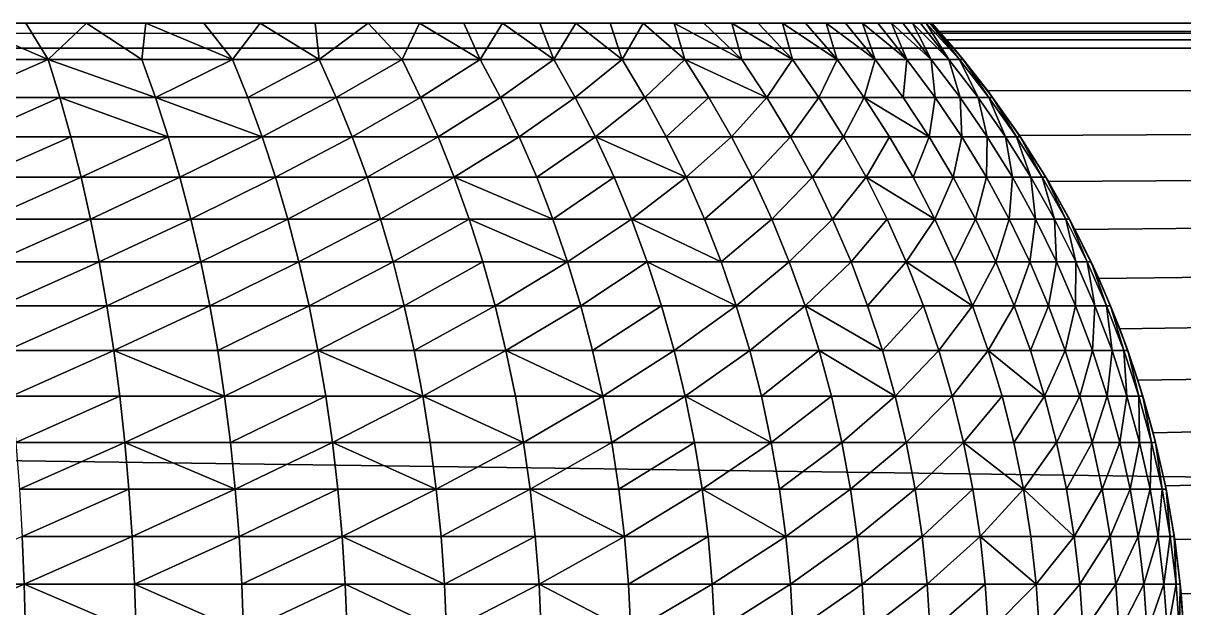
# Model space of a CAD drawing. Header units: metres. Extents: x -40.1 to 40.1, y -46.3 to 46.3.
# Drawn here: x 5.913 to 7.499, y 45.511 to 46.31 of the extents above; entities that cross this region are included whole.
import ezdxf

# ---------------------------------------------------------------- set-up
doc = ezdxf.new("R2010")
doc.units = ezdxf.units.M

msp = doc.modelspace()

# ---------------------------------------------------------------- linework, layer by layer
for points in [[(35.25, 46.31), (-35.25, 46.2757), (-35.25, 46.31), (35.25, 46.31)], [(35.25, 46.31), (35.25, 46.2757), (-35.25, 46.2757), (35.25, 46.31)], [(-35.25, 46.31), (-5.119, 46.31), (35.25, 46.31), (-35.25, 46.31)], [(-5.119, 46.31), (5.119, 46.31), (35.25, 46.31), (-5.119, 46.31)], [(5.119, 46.31), (5.21, 46.31), (35.25, 46.31), (5.119, 46.31)], [(5.21, 46.31), (5.3008, 46.31), (35.25, 46.31), (5.21, 46.31)], [(5.3008, 46.31), (5.3913, 46.31), (35.25, 46.31), (5.3008, 46.31)], [(5.3913, 46.31), (5.4812, 46.31), (35.25, 46.31), (5.3913, 46.31)], [(5.4812, 46.31), (5.5704, 46.31), (35.25, 46.31), (5.4812, 46.31)], [(5.5704, 46.31), (5.6586, 46.31), (35.25, 46.31), (5.5704, 46.31)], [(5.6586, 46.31), (5.7458, 46.31), (35.25, 46.31), (5.6586, 46.31)], [(5.7458, 46.31), (5.8318, 46.31), (35.25, 46.31), (5.7458, 46.31)], [(5.8149, 46.2603), (5.9469, 46.2603), (5.8318, 46.31), (5.8149, 46.2603)], [(5.8318, 46.31), (5.9163, 46.31), (35.25, 46.31), (5.8318, 46.31)], [(5.9469, 46.2603), (5.9163, 46.31), (5.8318, 46.31), (5.9469, 46.2603)], [(5.9163, 46.31), (5.9992, 46.31), (35.25, 46.31), (5.9163, 46.31)], [(5.9469, 46.2603), (5.9992, 46.31), (5.9163, 46.31), (5.9469, 46.2603)], [(5.9469, 46.2603), (6.0751, 46.2603), (5.9992, 46.31), (5.9469, 46.2603)], [(5.9992, 46.31), (6.0803, 46.31), (35.25, 46.31), (5.9992, 46.31)], [(6.0751, 46.2603), (6.0803, 46.31), (5.9992, 46.31), (6.0751, 46.2603)], [(6.0751, 46.2603), (6.1988, 46.2603), (6.0803, 46.31), (6.0751, 46.2603)], [(6.0803, 46.31), (6.1596, 46.31), (35.25, 46.31), (6.0803, 46.31)], [(6.1988, 46.2603), (6.1596, 46.31), (6.0803, 46.31), (6.1988, 46.2603)], [(6.1596, 46.31), (6.2367, 46.31), (35.25, 46.31), (6.1596, 46.31)], [(6.1988, 46.2603), (6.2367, 46.31), (6.1596, 46.31), (6.1988, 46.2603)], [(6.1988, 46.2603), (6.3174, 46.2603), (6.2367, 46.31), (6.1988, 46.2603)], [(6.2367, 46.31), (6.3117, 46.31), (35.25, 46.31), (6.2367, 46.31)], [(6.3174, 46.2603), (6.3117, 46.31), (6.2367, 46.31), (6.3174, 46.2603)], [(6.3117, 46.31), (6.3842, 46.31), (35.25, 46.31), (6.3117, 46.31)], [(6.3174, 46.2603), (6.3842, 46.31), (6.3117, 46.31), (6.3174, 46.2603)], [(6.3174, 46.2603), (6.4305, 46.2603), (6.3842, 46.31), (6.3174, 46.2603)], [(6.3842, 46.31), (6.4542, 46.31), (35.25, 46.31), (6.3842, 46.31)], [(6.4305, 46.2603), (6.4542, 46.31), (6.3842, 46.31), (6.4305, 46.2603)], [(6.4305, 46.2603), (6.5374, 46.2603), (6.4542, 46.31), (6.4305, 46.2603)], [(6.4542, 46.31), (6.515, 46.31), (35.25, 46.31), (6.4542, 46.31)], [(6.5374, 46.2603), (6.515, 46.31), (6.4542, 46.31), (6.5374, 46.2603)], [(6.515, 46.31), (6.5679, 46.31), (35.25, 46.31), (6.515, 46.31)], [(6.5374, 46.2603), (6.5679, 46.31), (6.515, 46.31), (6.5374, 46.2603)], [(6.5374, 46.2603), (6.6377, 46.2603), (6.5679, 46.31), (6.5374, 46.2603)], [(6.5679, 46.31), (6.6189, 46.31), (35.25, 46.31), (6.5679, 46.31)], [(6.6377, 46.2603), (6.6189, 46.31), (6.5679, 46.31), (6.6377, 46.2603)], [(6.6189, 46.31), (6.6679, 46.31), (35.25, 46.31), (6.6189, 46.31)], [(6.6377, 46.2603), (6.6679, 46.31), (6.6189, 46.31), (6.6377, 46.2603)], [(6.6377, 46.2603), (6.731, 46.2603), (6.6679, 46.31), (6.6377, 46.2603)], [(6.6679, 46.31), (6.7149, 46.31), (35.25, 46.31), (6.6679, 46.31)], [(6.731, 46.2603), (6.7149, 46.31), (6.6679, 46.31), (6.731, 46.2603)], [(6.7149, 46.31), (6.7597, 46.31), (35.25, 46.31), (6.7149, 46.31)], [(6.731, 46.2603), (6.7597, 46.31), (6.7149, 46.31), (6.731, 46.2603)], [(6.731, 46.2603), (6.8167, 46.2603), (6.7597, 46.31), (6.731, 46.2603)], [(6.7597, 46.31), (6.8024, 46.31), (35.25, 46.31), (6.7597, 46.31)], [(6.8167, 46.2603), (6.8024, 46.31), (6.7597, 46.31), (6.8167, 46.2603)], [(6.8024, 46.31), (6.8429, 46.31), (35.25, 46.31), (6.8024, 46.31)], [(6.8946, 46.2603), (6.8429, 46.31), (6.8024, 46.31), (6.8946, 46.2603)], [(6.8167, 46.2603), (6.8946, 46.2603), (6.8024, 46.31), (6.8167, 46.2603)], [(6.8429, 46.31), (6.8811, 46.31), (35.25, 46.31), (6.8429, 46.31)], [(6.8946, 46.2603), (6.8811, 46.31), (6.8429, 46.31), (6.8946, 46.2603)], [(6.8811, 46.31), (6.9169, 46.31), (35.25, 46.31), (6.8811, 46.31)], [(6.9641, 46.2603), (6.9169, 46.31), (6.8811, 46.31), (6.9641, 46.2603)], [(6.8946, 46.2603), (6.9641, 46.2603), (6.8811, 46.31), (6.8946, 46.2603)], [(6.9169, 46.31), (6.9504, 46.31), (35.25, 46.31), (6.9169, 46.31)], [(6.9641, 46.2603), (6.9504, 46.31), (6.9169, 46.31), (6.9641, 46.2603)], [(6.9504, 46.31), (6.9815, 46.31), (35.25, 46.31), (6.9504, 46.31)], [(7.025, 46.2603), (6.9815, 46.31), (6.9504, 46.31), (7.025, 46.2603)], [(6.9641, 46.2603), (7.025, 46.2603), (6.9504, 46.31), (6.9641, 46.2603)], [(6.9815, 46.31), (7.0101, 46.31), (35.25, 46.31), (6.9815, 46.31)], [(7.025, 46.2603), (7.0101, 46.31), (6.9815, 46.31), (7.025, 46.2603)], [(7.0101, 46.31), (7.0362, 46.31), (35.25, 46.31), (7.0101, 46.31)], [(7.0771, 46.2603), (7.0362, 46.31), (7.0101, 46.31), (7.0771, 46.2603)], [(7.025, 46.2603), (7.0771, 46.2603), (7.0101, 46.31), (7.025, 46.2603)], [(7.0362, 46.31), (7.0597, 46.31), (35.25, 46.31), (7.0362, 46.31)], [(7.0771, 46.2603), (7.0597, 46.31), (7.0362, 46.31), (7.0771, 46.2603)], [(7.0597, 46.31), (7.0807, 46.31), (35.25, 46.31), (7.0597, 46.31)], [(7.12, 46.2603), (7.0807, 46.31), (7.0597, 46.31), (7.12, 46.2603)], [(7.0771, 46.2603), (7.12, 46.2603), (7.0597, 46.31), (7.0771, 46.2603)], [(7.0807, 46.31), (7.0991, 46.31), (35.25, 46.31), (7.0807, 46.31)], [(7.12, 46.2603), (7.0991, 46.31), (7.0807, 46.31), (7.12, 46.2603)], [(7.0991, 46.31), (7.1149, 46.31), (35.25, 46.31), (7.0991, 46.31)], [(7.1536, 46.2603), (7.1149, 46.31), (7.0991, 46.31), (7.1536, 46.2603)], [(7.12, 46.2603), (7.1536, 46.2603), (7.0991, 46.31), (7.12, 46.2603)], [(7.1149, 46.31), (7.1281, 46.31), (35.25, 46.31), (7.1149, 46.31)], [(7.1536, 46.2603), (7.1281, 46.31), (7.1149, 46.31), (7.1536, 46.2603)], [(7.1281, 46.31), (7.1386, 46.31), (35.25, 46.31), (7.1281, 46.31)], [(7.1777, 46.2603), (7.1386, 46.31), (7.1281, 46.31), (7.1777, 46.2603)], [(7.1536, 46.2603), (7.1777, 46.2603), (7.1281, 46.31), (7.1536, 46.2603)], [(7.1386, 46.31), (7.1464, 46.31), (35.25, 46.31), (7.1386, 46.31)], [(7.1777, 46.2603), (7.1464, 46.31), (7.1386, 46.31), (7.1777, 46.2603)], [(7.1464, 46.31), (7.1516, 46.31), (35.25, 46.31), (7.1464, 46.31)], [(7.1922, 46.2603), (7.1516, 46.31), (7.1464, 46.31), (7.1922, 46.2603)], [(7.1777, 46.2603), (7.1922, 46.2603), (7.1464, 46.31), (7.1777, 46.2603)], [(7.1516, 46.31), (35.25, 46.31), (35.25, 46.31), (7.1516, 46.31)], [(7.1516, 46.31), (7.1536, 46.31), (35.25, 46.31), (7.1516, 46.31)], [(7.1922, 46.2603), (7.1536, 46.31), (7.1516, 46.31), (7.1922, 46.2603)], [(7.1536, 46.31), (7.1543, 46.31), (35.25, 46.31), (7.1536, 46.31)], [(7.1971, 46.2603), (7.1543, 46.31), (7.1536, 46.31), (7.1971, 46.2603)], [(7.1922, 46.2603), (7.1971, 46.2603), (7.1536, 46.31), (7.1922, 46.2603)], [(35.25, 46.31), (7.1543, 46.31), (7.1644, 46.2987), (35.25, 46.31)], [(7.1543, 46.31), (7.1543, 46.31), (35.25, 46.31), (7.1543, 46.31)], [(7.1543, 46.31), (7.1644, 46.2987), (7.1543, 46.31), (7.1543, 46.31)], [(7.1543, 46.31), (7.1744, 46.2872), (7.1644, 46.2987), (7.1543, 46.31)], [(7.1971, 46.2603), (7.1744, 46.2872), (7.1543, 46.31), (7.1971, 46.2603)], [(35.25, 46.31), (7.1644, 46.2987), (7.1744, 46.2872), (35.25, 46.31)], [(35.25, 46.31), (7.1744, 46.2872), (7.1843, 46.2757), (35.25, 46.31)], [(35.25, 46.31), (7.1843, 46.2757), (35.25, 46.2757), (35.25, 46.31)], [(7.1971, 46.2603), (7.1843, 46.2757), (7.1744, 46.2872), (7.1971, 46.2603)], [(-35.25, 46.2757), (35.25, 45.31), (-35.25, 45.31), (-35.25, 46.2757)], [(-35.25, 46.2757), (35.25, 46.2757), (35.25, 45.31), (-35.25, 46.2757)], [(7.1843, 46.2757), (7.2308, 46.2174), (35.25, 46.2757), (7.1843, 46.2757)], [(7.1971, 46.2603), (7.2308, 46.2174), (7.1843, 46.2757), (7.1971, 46.2603)], [(7.2308, 46.2174), (7.274, 46.1566), (35.25, 46.2757), (7.2308, 46.2174)], [(7.274, 46.1566), (7.3137, 46.0935), (35.25, 46.2757), (7.274, 46.1566)], [(7.3137, 46.0935), (7.3498, 46.0283), (35.25, 46.2757), (7.3137, 46.0935)], [(7.3498, 46.0283), (7.3823, 45.9612), (35.25, 46.2757), (7.3498, 46.0283)], [(7.3823, 45.9612), (7.411, 45.8923), (35.25, 46.2757), (7.3823, 45.9612)], [(7.411, 45.8923), (7.4358, 45.822), (35.25, 46.2757), (7.411, 45.8923)], [(7.4358, 45.822), (7.4566, 45.7504), (35.25, 46.2757), (7.4358, 45.822)], [(7.4566, 45.7504), (7.4734, 45.6778), (35.25, 46.2757), (7.4566, 45.7504)], [(7.4734, 45.6778), (7.4862, 45.6043), (35.25, 46.2757), (7.4734, 45.6778)], [(7.4862, 45.6043), (7.4948, 45.5302), (35.25, 46.2757), (7.4862, 45.6043)], [(7.4948, 45.5302), (7.4987, 45.4714), (35.25, 46.2757), (7.4948, 45.5302)], [(5.8284, 46.2086), (5.9469, 46.2603), (5.8149, 46.2603), (5.8284, 46.2086)], [(5.8284, 46.2086), (5.963, 46.2086), (5.9469, 46.2603), (5.8284, 46.2086)], [(5.9469, 46.2603), (6.0936, 46.2086), (6.0751, 46.2603), (5.9469, 46.2603)], [(5.963, 46.2086), (6.0936, 46.2086), (5.9469, 46.2603), (5.963, 46.2086)], [(6.0936, 46.2086), (6.1988, 46.2603), (6.0751, 46.2603), (6.0936, 46.2086)], [(6.0936, 46.2086), (6.2197, 46.2086), (6.1988, 46.2603), (6.0936, 46.2086)], [(6.2197, 46.2086), (6.3174, 46.2603), (6.1988, 46.2603), (6.2197, 46.2086)], [(6.2197, 46.2086), (6.3406, 46.2086), (6.3174, 46.2603), (6.2197, 46.2086)], [(6.3406, 46.2086), (6.4305, 46.2603), (6.3174, 46.2603), (6.3406, 46.2086)], [(6.3406, 46.2086), (6.4559, 46.2086), (6.4305, 46.2603), (6.3406, 46.2086)], [(6.4559, 46.2086), (6.5374, 46.2603), (6.4305, 46.2603), (6.4559, 46.2086)], [(6.4559, 46.2086), (6.5649, 46.2086), (6.5374, 46.2603), (6.4559, 46.2086)], [(6.5649, 46.2086), (6.6377, 46.2603), (6.5374, 46.2603), (6.5649, 46.2086)], [(6.5649, 46.2086), (6.6672, 46.2086), (6.6377, 46.2603), (6.5649, 46.2086)], [(6.6672, 46.2086), (6.731, 46.2603), (6.6377, 46.2603), (6.6672, 46.2086)], [(6.6672, 46.2086), (6.7623, 46.2086), (6.731, 46.2603), (6.6672, 46.2086)], [(6.7623, 46.2086), (6.8167, 46.2603), (6.731, 46.2603), (6.7623, 46.2086)], [(6.7623, 46.2086), (6.8497, 46.2086), (6.8167, 46.2603), (6.7623, 46.2086)], [(6.8167, 46.2603), (6.929, 46.2086), (6.8946, 46.2603), (6.8167, 46.2603)], [(6.8497, 46.2086), (6.929, 46.2086), (6.8167, 46.2603), (6.8497, 46.2086)], [(6.929, 46.2086), (6.9641, 46.2603), (6.8946, 46.2603), (6.929, 46.2086)], [(6.929, 46.2086), (6.9999, 46.2086), (6.9641, 46.2603), (6.929, 46.2086)], [(6.9999, 46.2086), (7.025, 46.2603), (6.9641, 46.2603), (6.9999, 46.2086)], [(6.9999, 46.2086), (7.062, 46.2086), (7.025, 46.2603), (6.9999, 46.2086)], [(7.062, 46.2086), (7.0771, 46.2603), (7.025, 46.2603), (7.062, 46.2086)], [(7.062, 46.2086), (7.1151, 46.2086), (7.0771, 46.2603), (7.062, 46.2086)], [(7.1151, 46.2086), (7.12, 46.2603), (7.0771, 46.2603), (7.1151, 46.2086)], [(7.1151, 46.2086), (7.1588, 46.2086), (7.12, 46.2603), (7.1151, 46.2086)], [(7.1588, 46.2086), (7.1536, 46.2603), (7.12, 46.2603), (7.1588, 46.2086)], [(7.1931, 46.2086), (7.1777, 46.2603), (7.1536, 46.2603), (7.1931, 46.2086)], [(7.1588, 46.2086), (7.1931, 46.2086), (7.1536, 46.2603), (7.1588, 46.2086)], [(7.2176, 46.2086), (7.1922, 46.2603), (7.1777, 46.2603), (7.2176, 46.2086)], [(7.1931, 46.2086), (7.2176, 46.2086), (7.1777, 46.2603), (7.1931, 46.2086)], [(7.2324, 46.2086), (7.1971, 46.2603), (7.1922, 46.2603), (7.2324, 46.2086)], [(7.2176, 46.2086), (7.2324, 46.2086), (7.1922, 46.2603), (7.2176, 46.2086)], [(7.2374, 46.2086), (7.2308, 46.2174), (7.1971, 46.2603), (7.2374, 46.2086)], [(7.2324, 46.2086), (7.2374, 46.2086), (7.1971, 46.2603), (7.2324, 46.2086)], [(5.8411, 46.1549), (5.963, 46.2086), (5.8284, 46.2086), (5.8411, 46.1549)], [(5.8411, 46.1549), (5.978, 46.1549), (5.963, 46.2086), (5.8411, 46.1549)], [(5.963, 46.2086), (6.111, 46.1549), (6.0936, 46.2086), (5.963, 46.2086)], [(5.978, 46.1549), (6.111, 46.1549), (5.963, 46.2086), (5.978, 46.1549)], [(6.0936, 46.2086), (6.2393, 46.1549), (6.2197, 46.2086), (6.0936, 46.2086)], [(6.111, 46.1549), (6.2393, 46.1549), (6.0936, 46.2086), (6.111, 46.1549)], [(6.2393, 46.1549), (6.3406, 46.2086), (6.2197, 46.2086), (6.2393, 46.1549)], [(6.2393, 46.1549), (6.3624, 46.1549), (6.3406, 46.2086), (6.2393, 46.1549)], [(6.3624, 46.1549), (6.4559, 46.2086), (6.3406, 46.2086), (6.3624, 46.1549)], [(6.3624, 46.1549), (6.4797, 46.1549), (6.4559, 46.2086), (6.3624, 46.1549)], [(6.4797, 46.1549), (6.5649, 46.2086), (6.4559, 46.2086), (6.4797, 46.1549)], [(6.4797, 46.1549), (6.5907, 46.1549), (6.5649, 46.2086), (6.4797, 46.1549)], [(6.5907, 46.1549), (6.6672, 46.2086), (6.5649, 46.2086), (6.5907, 46.1549)], [(6.5907, 46.1549), (6.6948, 46.1549), (6.6672, 46.2086), (6.5907, 46.1549)], [(6.6948, 46.1549), (6.7623, 46.2086), (6.6672, 46.2086), (6.6948, 46.1549)], [(6.6948, 46.1549), (6.7915, 46.1549), (6.7623, 46.2086), (6.6948, 46.1549)], [(6.7915, 46.1549), (6.8497, 46.2086), (6.7623, 46.2086), (6.7915, 46.1549)], [(6.7915, 46.1549), (6.8805, 46.1549), (6.8497, 46.2086), (6.7915, 46.1549)], [(6.8805, 46.1549), (6.929, 46.2086), (6.8497, 46.2086), (6.8805, 46.1549)], [(6.8805, 46.1549), (6.9612, 46.1549), (6.929, 46.2086), (6.8805, 46.1549)], [(6.9612, 46.1549), (6.9999, 46.2086), (6.929, 46.2086), (6.9612, 46.1549)], [(6.9612, 46.1549), (7.0334, 46.1549), (6.9999, 46.2086), (6.9612, 46.1549)], [(7.0334, 46.1549), (7.062, 46.2086), (6.9999, 46.2086), (7.0334, 46.1549)], [(7.0334, 46.1549), (7.0966, 46.1549), (7.062, 46.2086), (7.0334, 46.1549)], [(7.062, 46.2086), (7.1506, 46.1549), (7.1151, 46.2086), (7.062, 46.2086)], [(7.0966, 46.1549), (7.1506, 46.1549), (7.062, 46.2086), (7.0966, 46.1549)], [(7.1506, 46.1549), (7.1588, 46.2086), (7.1151, 46.2086), (7.1506, 46.1549)], [(7.1506, 46.1549), (7.1951, 46.1549), (7.1588, 46.2086), (7.1506, 46.1549)], [(7.1951, 46.1549), (7.1931, 46.2086), (7.1588, 46.2086), (7.1951, 46.1549)], [(7.23, 46.1549), (7.2176, 46.2086), (7.1931, 46.2086), (7.23, 46.1549)], [(7.1951, 46.1549), (7.23, 46.1549), (7.1931, 46.2086), (7.1951, 46.1549)], [(7.255, 46.1549), (7.2324, 46.2086), (7.2176, 46.2086), (7.255, 46.1549)], [(7.23, 46.1549), (7.255, 46.1549), (7.2176, 46.2086), (7.23, 46.1549)], [(7.2374, 46.2086), (7.274, 46.1566), (7.2308, 46.2174), (7.2374, 46.2086)], [(7.2701, 46.1549), (7.2374, 46.2086), (7.2324, 46.2086), (7.2701, 46.1549)], [(7.255, 46.1549), (7.2701, 46.1549), (7.2324, 46.2086), (7.255, 46.1549)], [(7.2751, 46.1549), (7.274, 46.1566), (7.2374, 46.2086), (7.2751, 46.1549)], [(7.2701, 46.1549), (7.2751, 46.1549), (7.2374, 46.2086), (7.2701, 46.1549)], [(5.8528, 46.0995), (5.978, 46.1549), (5.8411, 46.1549), (5.8528, 46.0995)], [(5.8528, 46.0995), (5.992, 46.0995), (5.978, 46.1549), (5.8528, 46.0995)], [(5.992, 46.0995), (6.111, 46.1549), (5.978, 46.1549), (5.992, 46.0995)], [(5.992, 46.0995), (6.1271, 46.0995), (6.111, 46.1549), (5.992, 46.0995)], [(6.1271, 46.0995), (6.2393, 46.1549), (6.111, 46.1549), (6.1271, 46.0995)], [(6.1271, 46.0995), (6.2575, 46.0995), (6.2393, 46.1549), (6.1271, 46.0995)], [(6.2575, 46.0995), (6.3624, 46.1549), (6.2393, 46.1549), (6.2575, 46.0995)], [(6.2575, 46.0995), (6.3826, 46.0995), (6.3624, 46.1549), (6.2575, 46.0995)], [(6.3826, 46.0995), (6.4797, 46.1549), (6.3624, 46.1549), (6.3826, 46.0995)], [(6.3826, 46.0995), (6.5018, 46.0995), (6.4797, 46.1549), (6.3826, 46.0995)], [(6.5018, 46.0995), (6.5907, 46.1549), (6.4797, 46.1549), (6.5018, 46.0995)], [(6.5018, 46.0995), (6.6146, 46.0995), (6.5907, 46.1549), (6.5018, 46.0995)], [(6.6146, 46.0995), (6.6948, 46.1549), (6.5907, 46.1549), (6.6146, 46.0995)], [(6.6146, 46.0995), (6.7204, 46.0995), (6.6948, 46.1549), (6.6146, 46.0995)], [(6.6948, 46.1549), (6.8187, 46.0995), (6.7915, 46.1549), (6.6948, 46.1549)], [(6.7204, 46.0995), (6.8187, 46.0995), (6.6948, 46.1549), (6.7204, 46.0995)], [(6.8187, 46.0995), (6.8805, 46.1549), (6.7915, 46.1549), (6.8187, 46.0995)], [(6.8187, 46.0995), (6.9091, 46.0995), (6.8805, 46.1549), (6.8187, 46.0995)], [(6.9091, 46.0995), (6.9612, 46.1549), (6.8805, 46.1549), (6.9091, 46.0995)], [(6.9091, 46.0995), (6.9912, 46.0995), (6.9612, 46.1549), (6.9091, 46.0995)], [(6.9912, 46.0995), (7.0334, 46.1549), (6.9612, 46.1549), (6.9912, 46.0995)], [(6.9912, 46.0995), (7.0645, 46.0995), (7.0334, 46.1549), (6.9912, 46.0995)], [(7.0645, 46.0995), (7.0966, 46.1549), (7.0334, 46.1549), (7.0645, 46.0995)], [(7.0645, 46.0995), (7.1287, 46.0995), (7.0966, 46.1549), (7.0645, 46.0995)], [(7.1287, 46.0995), (7.1506, 46.1549), (7.0966, 46.1549), (7.1287, 46.0995)], [(7.1287, 46.0995), (7.1836, 46.0995), (7.1506, 46.1549), (7.1287, 46.0995)], [(7.1836, 46.0995), (7.1951, 46.1549), (7.1506, 46.1549), (7.1836, 46.0995)], [(7.1836, 46.0995), (7.2289, 46.0995), (7.1951, 46.1549), (7.1836, 46.0995)], [(7.2289, 46.0995), (7.23, 46.1549), (7.1951, 46.1549), (7.2289, 46.0995)], [(7.2289, 46.0995), (7.2643, 46.0995), (7.23, 46.1549), (7.2289, 46.0995)], [(7.2643, 46.0995), (7.255, 46.1549), (7.23, 46.1549), (7.2643, 46.0995)], [(7.2897, 46.0995), (7.2701, 46.1549), (7.255, 46.1549), (7.2897, 46.0995)], [(7.2643, 46.0995), (7.2897, 46.0995), (7.255, 46.1549), (7.2643, 46.0995)], [(7.305, 46.0995), (7.2751, 46.1549), (7.2701, 46.1549), (7.305, 46.0995)], [(7.2897, 46.0995), (7.305, 46.0995), (7.2701, 46.1549), (7.2897, 46.0995)], [(7.3101, 46.0995), (7.3137, 46.0935), (7.274, 46.1566), (7.3101, 46.0995)], [(7.3101, 46.0995), (7.274, 46.1566), (7.2751, 46.1549), (7.3101, 46.0995)], [(7.305, 46.0995), (7.3101, 46.0995), (7.2751, 46.1549), (7.305, 46.0995)], [(5.8636, 46.0424), (5.992, 46.0995), (5.8528, 46.0995), (5.8636, 46.0424)], [(5.8636, 46.0424), (6.0048, 46.0424), (5.992, 46.0995), (5.8636, 46.0424)], [(6.0048, 46.0424), (6.1271, 46.0995), (5.992, 46.0995), (6.0048, 46.0424)], [(6.0048, 46.0424), (6.1419, 46.0424), (6.1271, 46.0995), (6.0048, 46.0424)], [(6.1419, 46.0424), (6.2575, 46.0995), (6.1271, 46.0995), (6.1419, 46.0424)], [(6.1419, 46.0424), (6.2743, 46.0424), (6.2575, 46.0995), (6.1419, 46.0424)], [(6.2743, 46.0424), (6.3826, 46.0995), (6.2575, 46.0995), (6.2743, 46.0424)], [(6.2743, 46.0424), (6.4012, 46.0424), (6.3826, 46.0995), (6.2743, 46.0424)], [(6.4012, 46.0424), (6.5018, 46.0995), (6.3826, 46.0995), (6.4012, 46.0424)], [(6.4012, 46.0424), (6.5222, 46.0424), (6.5018, 46.0995), (6.4012, 46.0424)], [(6.5018, 46.0995), (6.6366, 46.0424), (6.6146, 46.0995), (6.5018, 46.0995)], [(6.5222, 46.0424), (6.6366, 46.0424), (6.5018, 46.0995), (6.5222, 46.0424)], [(6.6366, 46.0424), (6.7204, 46.0995), (6.6146, 46.0995), (6.6366, 46.0424)], [(6.6366, 46.0424), (6.744, 46.0424), (6.7204, 46.0995), (6.6366, 46.0424)], [(6.744, 46.0424), (6.8187, 46.0995), (6.7204, 46.0995), (6.744, 46.0424)], [(6.744, 46.0424), (6.8438, 46.0424), (6.8187, 46.0995), (6.744, 46.0424)], [(6.8438, 46.0424), (6.9091, 46.0995), (6.8187, 46.0995), (6.8438, 46.0424)], [(6.8438, 46.0424), (6.9355, 46.0424), (6.9091, 46.0995), (6.8438, 46.0424)], [(6.9355, 46.0424), (6.9912, 46.0995), (6.9091, 46.0995), (6.9355, 46.0424)], [(6.9355, 46.0424), (7.0187, 46.0424), (6.9912, 46.0995), (6.9355, 46.0424)], [(7.0187, 46.0424), (7.0645, 46.0995), (6.9912, 46.0995), (7.0187, 46.0424)], [(7.0187, 46.0424), (7.0932, 46.0424), (7.0645, 46.0995), (7.0187, 46.0424)], [(7.0645, 46.0995), (7.1584, 46.0424), (7.1287, 46.0995), (7.0645, 46.0995)], [(7.0932, 46.0424), (7.1584, 46.0424), (7.0645, 46.0995), (7.0932, 46.0424)], [(7.1584, 46.0424), (7.1836, 46.0995), (7.1287, 46.0995), (7.1584, 46.0424)], [(7.1584, 46.0424), (7.2141, 46.0424), (7.1836, 46.0995), (7.1584, 46.0424)], [(7.2141, 46.0424), (7.2289, 46.0995), (7.1836, 46.0995), (7.2141, 46.0424)], [(7.2141, 46.0424), (7.26, 46.0424), (7.2289, 46.0995), (7.2141, 46.0424)], [(7.26, 46.0424), (7.2643, 46.0995), (7.2289, 46.0995), (7.26, 46.0424)], [(7.26, 46.0424), (7.2959, 46.0424), (7.2643, 46.0995), (7.26, 46.0424)], [(7.2959, 46.0424), (7.2897, 46.0995), (7.2643, 46.0995), (7.2959, 46.0424)], [(7.3217, 46.0424), (7.305, 46.0995), (7.2897, 46.0995), (7.3217, 46.0424)], [(7.2959, 46.0424), (7.3217, 46.0424), (7.2897, 46.0995), (7.2959, 46.0424)], [(7.3372, 46.0424), (7.3101, 46.0995), (7.305, 46.0995), (7.3372, 46.0424)], [(7.3217, 46.0424), (7.3372, 46.0424), (7.305, 46.0995), (7.3217, 46.0424)], [(7.3424, 46.0424), (7.3137, 46.0935), (7.3101, 46.0995), (7.3424, 46.0424)], [(7.3372, 46.0424), (7.3424, 46.0424), (7.3101, 46.0995), (7.3372, 46.0424)], [(7.3424, 46.0424), (7.3498, 46.0283), (7.3137, 46.0935), (7.3424, 46.0424)], [(5.8735, 45.9838), (6.0048, 46.0424), (5.8636, 46.0424), (5.8735, 45.9838)], [(5.8735, 45.9838), (6.0166, 45.9838), (6.0048, 46.0424), (5.8735, 45.9838)], [(6.0166, 45.9838), (6.1419, 46.0424), (6.0048, 46.0424), (6.0166, 45.9838)], [(6.0166, 45.9838), (6.1555, 45.9838), (6.1419, 46.0424), (6.0166, 45.9838)], [(6.1555, 45.9838), (6.2743, 46.0424), (6.1419, 46.0424), (6.1555, 45.9838)], [(6.1555, 45.9838), (6.2896, 45.9838), (6.2743, 46.0424), (6.1555, 45.9838)], [(6.2896, 45.9838), (6.4012, 46.0424), (6.2743, 46.0424), (6.2896, 45.9838)], [(6.2896, 45.9838), (6.4182, 45.9838), (6.4012, 46.0424), (6.2896, 45.9838)], [(6.4182, 45.9838), (6.5222, 46.0424), (6.4012, 46.0424), (6.4182, 45.9838)], [(6.4182, 45.9838), (6.5408, 45.9838), (6.5222, 46.0424), (6.4182, 45.9838)], [(6.5222, 46.0424), (6.6567, 45.9838), (6.6366, 46.0424), (6.5222, 46.0424)], [(6.5408, 45.9838), (6.6567, 45.9838), (6.5222, 46.0424), (6.5408, 45.9838)], [(6.6567, 45.9838), (6.744, 46.0424), (6.6366, 46.0424), (6.6567, 45.9838)], [(6.6567, 45.9838), (6.7655, 45.9838), (6.744, 46.0424), (6.6567, 45.9838)], [(6.744, 46.0424), (6.8666, 45.9838), (6.8438, 46.0424), (6.744, 46.0424)], [(6.7655, 45.9838), (6.8666, 45.9838), (6.744, 46.0424), (6.7655, 45.9838)], [(6.8666, 45.9838), (6.9355, 46.0424), (6.8438, 46.0424), (6.8666, 45.9838)], [(6.8666, 45.9838), (6.9595, 45.9838), (6.9355, 46.0424), (6.8666, 45.9838)], [(6.9595, 45.9838), (7.0187, 46.0424), (6.9355, 46.0424), (6.9595, 45.9838)], [(6.9595, 45.9838), (7.0439, 45.9838), (7.0187, 46.0424), (6.9595, 45.9838)], [(7.0439, 45.9838), (7.0932, 46.0424), (7.0187, 46.0424), (7.0439, 45.9838)], [(7.0439, 45.9838), (7.1193, 45.9838), (7.0932, 46.0424), (7.0439, 45.9838)], [(7.1193, 45.9838), (7.1584, 46.0424), (7.0932, 46.0424), (7.1193, 45.9838)], [(7.1193, 45.9838), (7.1854, 45.9838), (7.1584, 46.0424), (7.1193, 45.9838)], [(7.1854, 45.9838), (7.2141, 46.0424), (7.1584, 46.0424), (7.1854, 45.9838)], [(7.1854, 45.9838), (7.2418, 45.9838), (7.2141, 46.0424), (7.1854, 45.9838)], [(7.2418, 45.9838), (7.26, 46.0424), (7.2141, 46.0424), (7.2418, 45.9838)], [(7.2418, 45.9838), (7.2883, 45.9838), (7.26, 46.0424), (7.2418, 45.9838)], [(7.2883, 45.9838), (7.2959, 46.0424), (7.26, 46.0424), (7.2883, 45.9838)], [(7.2883, 45.9838), (7.3248, 45.9838), (7.2959, 46.0424), (7.2883, 45.9838)], [(7.3248, 45.9838), (7.3217, 46.0424), (7.2959, 46.0424), (7.3248, 45.9838)], [(7.3509, 45.9838), (7.3372, 46.0424), (7.3217, 46.0424), (7.3509, 45.9838)], [(7.3248, 45.9838), (7.3509, 45.9838), (7.3217, 46.0424), (7.3248, 45.9838)], [(7.3666, 45.9838), (7.3424, 46.0424), (7.3372, 46.0424), (7.3666, 45.9838)], [(7.3509, 45.9838), (7.3666, 45.9838), (7.3372, 46.0424), (7.3509, 45.9838)], [(7.3719, 45.9838), (7.3498, 46.0283), (7.3424, 46.0424), (7.3719, 45.9838)], [(7.3666, 45.9838), (7.3719, 45.9838), (7.3424, 46.0424), (7.3666, 45.9838)], [(7.3719, 45.9838), (7.3823, 45.9612), (7.3498, 46.0283), (7.3719, 45.9838)], [(5.8824, 45.9238), (6.0166, 45.9838), (5.8735, 45.9838), (5.8824, 45.9238)], [(5.8824, 45.9238), (6.0272, 45.9238), (6.0166, 45.9838), (5.8824, 45.9238)], [(6.0272, 45.9238), (6.1555, 45.9838), (6.0166, 45.9838), (6.0272, 45.9238)], [(6.0272, 45.9238), (6.1677, 45.9238), (6.1555, 45.9838), (6.0272, 45.9238)], [(6.1677, 45.9238), (6.2896, 45.9838), (6.1555, 45.9838), (6.1677, 45.9238)], [(6.1677, 45.9238), (6.3034, 45.9238), (6.2896, 45.9838), (6.1677, 45.9238)], [(6.3034, 45.9238), (6.4182, 45.9838), (6.2896, 45.9838), (6.3034, 45.9238)], [(6.3034, 45.9238), (6.4335, 45.9238), (6.4182, 45.9838), (6.3034, 45.9238)], [(6.4335, 45.9238), (6.5408, 45.9838), (6.4182, 45.9838), (6.4335, 45.9238)], [(6.4335, 45.9238), (6.5575, 45.9238), (6.5408, 45.9838), (6.4335, 45.9238)], [(6.5575, 45.9238), (6.6567, 45.9838), (6.5408, 45.9838), (6.5575, 45.9238)], [(6.5575, 45.9238), (6.6748, 45.9238), (6.6567, 45.9838), (6.5575, 45.9238)], [(6.6748, 45.9238), (6.7655, 45.9838), (6.6567, 45.9838), (6.6748, 45.9238)], [(6.6748, 45.9238), (6.7849, 45.9238), (6.7655, 45.9838), (6.6748, 45.9238)], [(6.7655, 45.9838), (6.8872, 45.9238), (6.8666, 45.9838), (6.7655, 45.9838)], [(6.7849, 45.9238), (6.8872, 45.9238), (6.7655, 45.9838), (6.7849, 45.9238)], [(6.8872, 45.9238), (6.9595, 45.9838), (6.8666, 45.9838), (6.8872, 45.9238)], [(6.8872, 45.9238), (6.9812, 45.9238), (6.9595, 45.9838), (6.8872, 45.9238)], [(6.9812, 45.9238), (7.0439, 45.9838), (6.9595, 45.9838), (6.9812, 45.9238)], [(6.9812, 45.9238), (7.0666, 45.9238), (7.0439, 45.9838), (6.9812, 45.9238)], [(7.0666, 45.9238), (7.1193, 45.9838), (7.0439, 45.9838), (7.0666, 45.9238)], [(7.0666, 45.9238), (7.1429, 45.9238), (7.1193, 45.9838), (7.0666, 45.9238)], [(7.1193, 45.9838), (7.2097, 45.9238), (7.1854, 45.9838), (7.1193, 45.9838)], [(7.1429, 45.9238), (7.2097, 45.9238), (7.1193, 45.9838), (7.1429, 45.9238)], [(7.2097, 45.9238), (7.2418, 45.9838), (7.1854, 45.9838), (7.2097, 45.9238)], [(7.2097, 45.9238), (7.2668, 45.9238), (7.2418, 45.9838), (7.2097, 45.9238)], [(7.2668, 45.9238), (7.2883, 45.9838), (7.2418, 45.9838), (7.2668, 45.9238)], [(7.2668, 45.9238), (7.3139, 45.9238), (7.2883, 45.9838), (7.2668, 45.9238)], [(7.3139, 45.9238), (7.3248, 45.9838), (7.2883, 45.9838), (7.3139, 45.9238)], [(7.3139, 45.9238), (7.3507, 45.9238), (7.3248, 45.9838), (7.3139, 45.9238)], [(7.3507, 45.9238), (7.3509, 45.9838), (7.3248, 45.9838), (7.3507, 45.9238)], [(7.3507, 45.9238), (7.3772, 45.9238), (7.3509, 45.9838), (7.3507, 45.9238)], [(7.3772, 45.9238), (7.3666, 45.9838), (7.3509, 45.9838), (7.3772, 45.9238)], [(7.3931, 45.9238), (7.3719, 45.9838), (7.3666, 45.9838), (7.3931, 45.9238)], [(7.3772, 45.9238), (7.3931, 45.9238), (7.3666, 45.9838), (7.3772, 45.9238)], [(7.3984, 45.9238), (7.3823, 45.9612), (7.3719, 45.9838), (7.3984, 45.9238)], [(7.3931, 45.9238), (7.3984, 45.9238), (7.3719, 45.9838), (7.3931, 45.9238)], [(7.3984, 45.9238), (7.411, 45.8923), (7.3823, 45.9612), (7.3984, 45.9238)], [(5.8903, 45.8626), (6.0272, 45.9238), (5.8824, 45.9238), (5.8903, 45.8626)], [(5.8903, 45.8626), (6.0365, 45.8626), (6.0272, 45.9238), (5.8903, 45.8626)], [(6.0365, 45.8626), (6.1677, 45.9238), (6.0272, 45.9238), (6.0365, 45.8626)], [(6.0365, 45.8626), (6.1786, 45.8626), (6.1677, 45.9238), (6.0365, 45.8626)], [(6.1786, 45.8626), (6.3034, 45.9238), (6.1677, 45.9238), (6.1786, 45.8626)], [(6.1786, 45.8626), (6.3156, 45.8626), (6.3034, 45.9238), (6.1786, 45.8626)], [(6.3156, 45.8626), (6.4335, 45.9238), (6.3034, 45.9238), (6.3156, 45.8626)], [(6.3156, 45.8626), (6.4471, 45.8626), (6.4335, 45.9238), (6.3156, 45.8626)], [(6.4471, 45.8626), (6.5575, 45.9238), (6.4335, 45.9238), (6.4471, 45.8626)], [(6.4471, 45.8626), (6.5724, 45.8626), (6.5575, 45.9238), (6.4471, 45.8626)], [(6.5724, 45.8626), (6.6748, 45.9238), (6.5575, 45.9238), (6.5724, 45.8626)], [(6.5724, 45.8626), (6.6909, 45.8626), (6.6748, 45.9238), (6.5724, 45.8626)], [(6.6909, 45.8626), (6.7849, 45.9238), (6.6748, 45.9238), (6.6909, 45.8626)], [(6.6909, 45.8626), (6.8021, 45.8626), (6.7849, 45.9238), (6.6909, 45.8626)], [(6.8021, 45.8626), (6.8872, 45.9238), (6.7849, 45.9238), (6.8021, 45.8626)], [(6.8021, 45.8626), (6.9055, 45.8626), (6.8872, 45.9238), (6.8021, 45.8626)], [(6.9055, 45.8626), (6.9812, 45.9238), (6.8872, 45.9238), (6.9055, 45.8626)], [(6.9055, 45.8626), (7.0005, 45.8626), (6.9812, 45.9238), (6.9055, 45.8626)], [(6.9812, 45.9238), (7.0867, 45.8626), (7.0666, 45.9238), (6.9812, 45.9238)], [(7.0005, 45.8626), (7.0867, 45.8626), (6.9812, 45.9238), (7.0005, 45.8626)], [(7.0867, 45.8626), (7.1429, 45.9238), (7.0666, 45.9238), (7.0867, 45.8626)], [(7.0867, 45.8626), (7.1638, 45.8626), (7.1429, 45.9238), (7.0867, 45.8626)], [(7.1638, 45.8626), (7.2097, 45.9238), (7.1429, 45.9238), (7.1638, 45.8626)], [(7.1638, 45.8626), (7.2313, 45.8626), (7.2097, 45.9238), (7.1638, 45.8626)], [(7.2313, 45.8626), (7.2668, 45.9238), (7.2097, 45.9238), (7.2313, 45.8626)], [(7.2313, 45.8626), (7.289, 45.8626), (7.2668, 45.9238), (7.2313, 45.8626)], [(7.289, 45.8626), (7.3139, 45.9238), (7.2668, 45.9238), (7.289, 45.8626)], [(7.289, 45.8626), (7.3366, 45.8626), (7.3139, 45.9238), (7.289, 45.8626)], [(7.3366, 45.8626), (7.3507, 45.9238), (7.3139, 45.9238), (7.3366, 45.8626)], [(7.3366, 45.8626), (7.3738, 45.8626), (7.3507, 45.9238), (7.3366, 45.8626)], [(7.3738, 45.8626), (7.3772, 45.9238), (7.3507, 45.9238), (7.3738, 45.8626)], [(7.3738, 45.8626), (7.4005, 45.8626), (7.3772, 45.9238), (7.3738, 45.8626)], [(7.4005, 45.8626), (7.3931, 45.9238), (7.3772, 45.9238), (7.4005, 45.8626)], [(7.4166, 45.8626), (7.3984, 45.9238), (7.3931, 45.9238), (7.4166, 45.8626)], [(7.4005, 45.8626), (7.4166, 45.8626), (7.3931, 45.9238), (7.4005, 45.8626)], [(7.422, 45.8626), (7.411, 45.8923), (7.3984, 45.9238), (7.422, 45.8626)], [(7.4166, 45.8626), (7.422, 45.8626), (7.3984, 45.9238), (7.4166, 45.8626)], [(7.422, 45.8626), (7.4358, 45.822), (7.411, 45.8923), (7.422, 45.8626)], [(5.8971, 45.8003), (6.0365, 45.8626), (5.8903, 45.8626), (5.8971, 45.8003)], [(5.8971, 45.8003), (6.0447, 45.8003), (6.0365, 45.8626), (5.8971, 45.8003)], [(6.0365, 45.8626), (6.188, 45.8003), (6.1786, 45.8626), (6.0365, 45.8626)], [(6.0447, 45.8003), (6.188, 45.8003), (6.0365, 45.8626), (6.0447, 45.8003)], [(6.188, 45.8003), (6.3156, 45.8626), (6.1786, 45.8626), (6.188, 45.8003)], [(6.188, 45.8003), (6.3263, 45.8003), (6.3156, 45.8626), (6.188, 45.8003)], [(6.3156, 45.8626), (6.459, 45.8003), (6.4471, 45.8626), (6.3156, 45.8626)], [(6.3263, 45.8003), (6.459, 45.8003), (6.3156, 45.8626), (6.3263, 45.8003)], [(6.459, 45.8003), (6.5724, 45.8626), (6.4471, 45.8626), (6.459, 45.8003)], [(6.459, 45.8003), (6.5854, 45.8003), (6.5724, 45.8626), (6.459, 45.8003)], [(6.5724, 45.8626), (6.705, 45.8003), (6.6909, 45.8626), (6.5724, 45.8626)], [(6.5854, 45.8003), (6.705, 45.8003), (6.5724, 45.8626), (6.5854, 45.8003)], [(6.705, 45.8003), (6.8021, 45.8626), (6.6909, 45.8626), (6.705, 45.8003)], [(6.705, 45.8003), (6.8171, 45.8003), (6.8021, 45.8626), (6.705, 45.8003)], [(6.8171, 45.8003), (6.9055, 45.8626), (6.8021, 45.8626), (6.8171, 45.8003)], [(6.8171, 45.8003), (6.9214, 45.8003), (6.9055, 45.8626), (6.8171, 45.8003)], [(6.9214, 45.8003), (7.0005, 45.8626), (6.9055, 45.8626), (6.9214, 45.8003)], [(6.9214, 45.8003), (7.0173, 45.8003), (7.0005, 45.8626), (6.9214, 45.8003)], [(7.0005, 45.8626), (7.1043, 45.8003), (7.0867, 45.8626), (7.0005, 45.8626)], [(7.0173, 45.8003), (7.1043, 45.8003), (7.0005, 45.8626), (7.0173, 45.8003)], [(7.1043, 45.8003), (7.1638, 45.8626), (7.0867, 45.8626), (7.1043, 45.8003)], [(7.1043, 45.8003), (7.182, 45.8003), (7.1638, 45.8626), (7.1043, 45.8003)], [(7.182, 45.8003), (7.2313, 45.8626), (7.1638, 45.8626), (7.182, 45.8003)], [(7.182, 45.8003), (7.2502, 45.8003), (7.2313, 45.8626), (7.182, 45.8003)], [(7.2313, 45.8626), (7.3084, 45.8003), (7.289, 45.8626), (7.2313, 45.8626)], [(7.2502, 45.8003), (7.3084, 45.8003), (7.2313, 45.8626), (7.2502, 45.8003)], [(7.3084, 45.8003), (7.3366, 45.8626), (7.289, 45.8626), (7.3084, 45.8003)], [(7.3084, 45.8003), (7.3564, 45.8003), (7.3366, 45.8626), (7.3084, 45.8003)], [(7.3564, 45.8003), (7.3738, 45.8626), (7.3366, 45.8626), (7.3564, 45.8003)], [(7.3564, 45.8003), (7.3939, 45.8003), (7.3738, 45.8626), (7.3564, 45.8003)], [(7.3939, 45.8003), (7.4005, 45.8626), (7.3738, 45.8626), (7.3939, 45.8003)], [(7.3939, 45.8003), (7.4209, 45.8003), (7.4005, 45.8626), (7.3939, 45.8003)], [(7.4209, 45.8003), (7.4166, 45.8626), (7.4005, 45.8626), (7.4209, 45.8003)], [(7.4371, 45.8003), (7.422, 45.8626), (7.4166, 45.8626), (7.4371, 45.8003)], [(7.4209, 45.8003), (7.4371, 45.8003), (7.4166, 45.8626), (7.4209, 45.8003)], [(7.4425, 45.8003), (7.4358, 45.822), (7.422, 45.8626), (7.4425, 45.8003)], [(7.4371, 45.8003), (7.4425, 45.8003), (7.422, 45.8626), (7.4371, 45.8003)], [(7.4425, 45.8003), (7.4566, 45.7504), (7.4358, 45.822), (7.4425, 45.8003)], [(5.903, 45.7371), (6.0447, 45.8003), (5.8971, 45.8003), (5.903, 45.7371)], [(5.903, 45.7371), (6.0517, 45.7371), (6.0447, 45.8003), (5.903, 45.7371)], [(6.0517, 45.7371), (6.188, 45.8003), (6.0447, 45.8003), (6.0517, 45.7371)], [(6.0517, 45.7371), (6.196, 45.7371), (6.188, 45.8003), (6.0517, 45.7371)], [(6.196, 45.7371), (6.3263, 45.8003), (6.188, 45.8003), (6.196, 45.7371)], [(6.196, 45.7371), (6.3354, 45.7371), (6.3263, 45.8003), (6.196, 45.7371)], [(6.3354, 45.7371), (6.459, 45.8003), (6.3263, 45.8003), (6.3354, 45.7371)], [(6.3354, 45.7371), (6.469, 45.7371), (6.459, 45.8003), (6.3354, 45.7371)], [(6.459, 45.8003), (6.5964, 45.7371), (6.5854, 45.8003), (6.459, 45.8003)], [(6.469, 45.7371), (6.5964, 45.7371), (6.459, 45.8003), (6.469, 45.7371)], [(6.5964, 45.7371), (6.705, 45.8003), (6.5854, 45.8003), (6.5964, 45.7371)], [(6.5964, 45.7371), (6.7169, 45.7371), (6.705, 45.8003), (6.5964, 45.7371)], [(6.7169, 45.7371), (6.8171, 45.8003), (6.705, 45.8003), (6.7169, 45.7371)], [(6.7169, 45.7371), (6.8299, 45.7371), (6.8171, 45.8003), (6.7169, 45.7371)], [(6.8171, 45.8003), (6.935, 45.7371), (6.9214, 45.8003), (6.8171, 45.8003)], [(6.8299, 45.7371), (6.935, 45.7371), (6.8171, 45.8003), (6.8299, 45.7371)], [(6.935, 45.7371), (7.0173, 45.8003), (6.9214, 45.8003), (6.935, 45.7371)], [(6.935, 45.7371), (7.0315, 45.7371), (7.0173, 45.8003), (6.935, 45.7371)], [(7.0315, 45.7371), (7.1043, 45.8003), (7.0173, 45.8003), (7.0315, 45.7371)], [(7.0315, 45.7371), (7.1192, 45.7371), (7.1043, 45.8003), (7.0315, 45.7371)], [(7.1192, 45.7371), (7.182, 45.8003), (7.1043, 45.8003), (7.1192, 45.7371)], [(7.1192, 45.7371), (7.1976, 45.7371), (7.182, 45.8003), (7.1192, 45.7371)], [(7.1976, 45.7371), (7.2502, 45.8003), (7.182, 45.8003), (7.1976, 45.7371)], [(7.1976, 45.7371), (7.2662, 45.7371), (7.2502, 45.8003), (7.1976, 45.7371)], [(7.2662, 45.7371), (7.3084, 45.8003), (7.2502, 45.8003), (7.2662, 45.7371)], [(7.2662, 45.7371), (7.3248, 45.7371), (7.3084, 45.8003), (7.2662, 45.7371)], [(7.3248, 45.7371), (7.3564, 45.8003), (7.3084, 45.8003), (7.3248, 45.7371)], [(7.3248, 45.7371), (7.3732, 45.7371), (7.3564, 45.8003), (7.3248, 45.7371)], [(7.3732, 45.7371), (7.3939, 45.8003), (7.3564, 45.8003), (7.3732, 45.7371)], [(7.3732, 45.7371), (7.411, 45.7371), (7.3939, 45.8003), (7.3732, 45.7371)], [(7.411, 45.7371), (7.4209, 45.8003), (7.3939, 45.8003), (7.411, 45.7371)], [(7.411, 45.7371), (7.4382, 45.7371), (7.4209, 45.8003), (7.411, 45.7371)], [(7.4382, 45.7371), (7.4371, 45.8003), (7.4209, 45.8003), (7.4382, 45.7371)], [(7.4546, 45.7371), (7.4425, 45.8003), (7.4371, 45.8003), (7.4546, 45.7371)], [(7.4382, 45.7371), (7.4546, 45.7371), (7.4371, 45.8003), (7.4382, 45.7371)], [(7.46, 45.7371), (7.4566, 45.7504), (7.4425, 45.8003), (7.46, 45.7371)], [(7.4546, 45.7371), (7.46, 45.7371), (7.4425, 45.8003), (7.4546, 45.7371)], [(7.46, 45.7371), (7.4734, 45.6778), (7.4566, 45.7504), (7.46, 45.7371)], [(5.9078, 45.6731), (6.0517, 45.7371), (5.903, 45.7371), (5.9078, 45.6731)], [(5.9078, 45.6731), (6.0574, 45.6731), (6.0517, 45.7371), (5.9078, 45.6731)], [(6.0517, 45.7371), (6.2026, 45.6731), (6.196, 45.7371), (6.0517, 45.7371)], [(6.0574, 45.6731), (6.2026, 45.6731), (6.0517, 45.7371), (6.0574, 45.6731)], [(6.2026, 45.6731), (6.3354, 45.7371), (6.196, 45.7371), (6.2026, 45.6731)], [(6.2026, 45.6731), (6.3428, 45.6731), (6.3354, 45.7371), (6.2026, 45.6731)], [(6.3354, 45.7371), (6.4773, 45.6731), (6.469, 45.7371), (6.3354, 45.7371)], [(6.3428, 45.6731), (6.4773, 45.6731), (6.3354, 45.7371), (6.3428, 45.6731)], [(6.4773, 45.6731), (6.5964, 45.7371), (6.469, 45.7371), (6.4773, 45.6731)], [(6.4773, 45.6731), (6.6055, 45.6731), (6.5964, 45.7371), (6.4773, 45.6731)], [(6.6055, 45.6731), (6.7169, 45.7371), (6.5964, 45.7371), (6.6055, 45.6731)], [(6.6055, 45.6731), (6.7267, 45.6731), (6.7169, 45.7371), (6.6055, 45.6731)], [(6.7267, 45.6731), (6.8299, 45.7371), (6.7169, 45.7371), (6.7267, 45.6731)], [(6.7267, 45.6731), (6.8404, 45.6731), (6.8299, 45.7371), (6.7267, 45.6731)], [(6.8404, 45.6731), (6.935, 45.7371), (6.8299, 45.7371), (6.8404, 45.6731)], [(6.8404, 45.6731), (6.9461, 45.6731), (6.935, 45.7371), (6.8404, 45.6731)], [(6.9461, 45.6731), (7.0315, 45.7371), (6.935, 45.7371), (6.9461, 45.6731)], [(6.9461, 45.6731), (7.0433, 45.6731), (7.0315, 45.7371), (6.9461, 45.6731)], [(7.0433, 45.6731), (7.1192, 45.7371), (7.0315, 45.7371), (7.0433, 45.6731)], [(7.0433, 45.6731), (7.1315, 45.6731), (7.1192, 45.7371), (7.0433, 45.6731)], [(7.1315, 45.6731), (7.1976, 45.7371), (7.1192, 45.7371), (7.1315, 45.6731)], [(7.1315, 45.6731), (7.2103, 45.6731), (7.1976, 45.7371), (7.1315, 45.6731)], [(7.1976, 45.7371), (7.2794, 45.6731), (7.2662, 45.7371), (7.1976, 45.7371)], [(7.2103, 45.6731), (7.2794, 45.6731), (7.1976, 45.7371), (7.2103, 45.6731)], [(7.2794, 45.6731), (7.3248, 45.7371), (7.2662, 45.7371), (7.2794, 45.6731)], [(7.2794, 45.6731), (7.3384, 45.6731), (7.3248, 45.7371), (7.2794, 45.6731)], [(7.3384, 45.6731), (7.3732, 45.7371), (7.3248, 45.7371), (7.3384, 45.6731)], [(7.3384, 45.6731), (7.387, 45.6731), (7.3732, 45.7371), (7.3384, 45.6731)], [(7.387, 45.6731), (7.411, 45.7371), (7.3732, 45.7371), (7.387, 45.6731)], [(7.387, 45.6731), (7.4251, 45.6731), (7.411, 45.7371), (7.387, 45.6731)], [(7.4251, 45.6731), (7.4382, 45.7371), (7.411, 45.7371), (7.4251, 45.6731)], [(7.4251, 45.6731), (7.4524, 45.6731), (7.4382, 45.7371), (7.4251, 45.6731)], [(7.4524, 45.6731), (7.4546, 45.7371), (7.4382, 45.7371), (7.4524, 45.6731)], [(7.4524, 45.6731), (7.4689, 45.6731), (7.4546, 45.7371), (7.4524, 45.6731)], [(7.4689, 45.6731), (7.46, 45.7371), (7.4546, 45.7371), (7.4689, 45.6731)], [(7.4744, 45.6731), (7.4734, 45.6778), (7.46, 45.7371), (7.4744, 45.6731)], [(7.4689, 45.6731), (7.4744, 45.6731), (7.46, 45.7371), (7.4689, 45.6731)], [(5.9115, 45.6085), (6.0574, 45.6731), (5.9078, 45.6731), (5.9115, 45.6085)], [(5.9115, 45.6085), (6.0619, 45.6085), (6.0574, 45.6731), (5.9115, 45.6085)], [(6.0619, 45.6085), (6.2026, 45.6731), (6.0574, 45.6731), (6.0619, 45.6085)], [(6.0619, 45.6085), (6.2078, 45.6085), (6.2026, 45.6731), (6.0619, 45.6085)], [(6.2078, 45.6085), (6.3428, 45.6731), (6.2026, 45.6731), (6.2078, 45.6085)], [(6.2078, 45.6085), (6.3486, 45.6085), (6.3428, 45.6731), (6.2078, 45.6085)], [(6.3486, 45.6085), (6.4773, 45.6731), (6.3428, 45.6731), (6.3486, 45.6085)], [(6.3486, 45.6085), (6.4838, 45.6085), (6.4773, 45.6731), (6.3486, 45.6085)], [(6.4838, 45.6085), (6.6055, 45.6731), (6.4773, 45.6731), (6.4838, 45.6085)], [(6.4838, 45.6085), (6.6125, 45.6085), (6.6055, 45.6731), (6.4838, 45.6085)], [(6.6055, 45.6731), (6.7343, 45.6085), (6.7267, 45.6731), (6.6055, 45.6731)], [(6.6125, 45.6085), (6.7343, 45.6085), (6.6055, 45.6731), (6.6125, 45.6085)], [(6.7343, 45.6085), (6.8404, 45.6731), (6.7267, 45.6731), (6.7343, 45.6085)], [(6.7343, 45.6085), (6.8486, 45.6085), (6.8404, 45.6731), (6.7343, 45.6085)], [(6.8404, 45.6731), (6.9548, 45.6085), (6.9461, 45.6731), (6.8404, 45.6731)], [(6.8486, 45.6085), (6.9548, 45.6085), (6.8404, 45.6731), (6.8486, 45.6085)], [(6.9548, 45.6085), (7.0433, 45.6731), (6.9461, 45.6731), (6.9548, 45.6085)], [(6.9548, 45.6085), (7.0524, 45.6085), (7.0433, 45.6731), (6.9548, 45.6085)], [(7.0524, 45.6085), (7.1315, 45.6731), (7.0433, 45.6731), (7.0524, 45.6085)], [(7.0524, 45.6085), (7.141, 45.6085), (7.1315, 45.6731), (7.0524, 45.6085)], [(7.141, 45.6085), (7.2103, 45.6731), (7.1315, 45.6731), (7.141, 45.6085)], [(7.141, 45.6085), (7.2202, 45.6085), (7.2103, 45.6731), (7.141, 45.6085)], [(7.2202, 45.6085), (7.2794, 45.6731), (7.2103, 45.6731), (7.2202, 45.6085)], [(7.2202, 45.6085), (7.2896, 45.6085), (7.2794, 45.6731), (7.2202, 45.6085)], [(7.2794, 45.6731), (7.3489, 45.6085), (7.3384, 45.6731), (7.2794, 45.6731)], [(7.2896, 45.6085), (7.3489, 45.6085), (7.2794, 45.6731), (7.2896, 45.6085)], [(7.3489, 45.6085), (7.387, 45.6731), (7.3384, 45.6731), (7.3489, 45.6085)], [(7.3489, 45.6085), (7.3978, 45.6085), (7.387, 45.6731), (7.3489, 45.6085)], [(7.3978, 45.6085), (7.4251, 45.6731), (7.387, 45.6731), (7.3978, 45.6085)], [(7.3978, 45.6085), (7.4361, 45.6085), (7.4251, 45.6731), (7.3978, 45.6085)], [(7.4361, 45.6085), (7.4524, 45.6731), (7.4251, 45.6731), (7.4361, 45.6085)], [(7.4361, 45.6085), (7.4635, 45.6085), (7.4524, 45.6731), (7.4361, 45.6085)], [(7.4635, 45.6085), (7.4689, 45.6731), (7.4524, 45.6731), (7.4635, 45.6085)], [(7.4635, 45.6085), (7.48, 45.6085), (7.4689, 45.6731), (7.4635, 45.6085)], [(7.48, 45.6085), (7.4744, 45.6731), (7.4689, 45.6731), (7.48, 45.6085)], [(7.4856, 45.6085), (7.4862, 45.6043), (7.4734, 45.6778), (7.4856, 45.6085)], [(7.4856, 45.6085), (7.4734, 45.6778), (7.4744, 45.6731), (7.4856, 45.6085)], [(7.48, 45.6085), (7.4856, 45.6085), (7.4744, 45.6731), (7.48, 45.6085)], [(5.7597, 45.5434), (5.9142, 45.5434), (5.9115, 45.6085), (5.7597, 45.5434)], [(5.9142, 45.5434), (6.0619, 45.6085), (5.9115, 45.6085), (5.9142, 45.5434)], [(5.9142, 45.5434), (6.0651, 45.5434), (6.0619, 45.6085), (5.9142, 45.5434)], [(6.0651, 45.5434), (6.2078, 45.6085), (6.0619, 45.6085), (6.0651, 45.5434)], [(6.0651, 45.5434), (6.2115, 45.5434), (6.2078, 45.6085), (6.0651, 45.5434)], [(6.2115, 45.5434), (6.3486, 45.6085), (6.2078, 45.6085), (6.2115, 45.5434)], [(6.2115, 45.5434), (6.3528, 45.5434), (6.3486, 45.6085), (6.2115, 45.5434)], [(6.3486, 45.6085), (6.4884, 45.5434), (6.4838, 45.6085), (6.3486, 45.6085)], [(6.3528, 45.5434), (6.4884, 45.5434), (6.3486, 45.6085), (6.3528, 45.5434)], [(6.4884, 45.5434), (6.6125, 45.6085), (6.4838, 45.6085), (6.4884, 45.5434)], [(6.4884, 45.5434), (6.6176, 45.5434), (6.6125, 45.6085), (6.4884, 45.5434)], [(6.6176, 45.5434), (6.7343, 45.6085), (6.6125, 45.6085), (6.6176, 45.5434)], [(6.6176, 45.5434), (6.7398, 45.5434), (6.7343, 45.6085), (6.6176, 45.5434)], [(6.7398, 45.5434), (6.8486, 45.6085), (6.7343, 45.6085), (6.7398, 45.5434)], [(6.7398, 45.5434), (6.8544, 45.5434), (6.8486, 45.6085), (6.7398, 45.5434)], [(6.8544, 45.5434), (6.9548, 45.6085), (6.8486, 45.6085), (6.8544, 45.5434)], [(6.8544, 45.5434), (6.961, 45.5434), (6.9548, 45.6085), (6.8544, 45.5434)], [(6.961, 45.5434), (7.0524, 45.6085), (6.9548, 45.6085), (6.961, 45.5434)], [(6.961, 45.5434), (7.059, 45.5434), (7.0524, 45.6085), (6.961, 45.5434)], [(7.059, 45.5434), (7.141, 45.6085), (7.0524, 45.6085), (7.059, 45.5434)], [(7.059, 45.5434), (7.1479, 45.5434), (7.141, 45.6085), (7.059, 45.5434)], [(7.1479, 45.5434), (7.2202, 45.6085), (7.141, 45.6085), (7.1479, 45.5434)], [(7.1479, 45.5434), (7.2274, 45.5434), (7.2202, 45.6085), (7.1479, 45.5434)], [(7.2202, 45.6085), (7.297, 45.5434), (7.2896, 45.6085), (7.2202, 45.6085)], [(7.2274, 45.5434), (7.297, 45.5434), (7.2202, 45.6085), (7.2274, 45.5434)], [(7.297, 45.5434), (7.3489, 45.6085), (7.2896, 45.6085), (7.297, 45.5434)], [(7.297, 45.5434), (7.3565, 45.5434), (7.3489, 45.6085), (7.297, 45.5434)], [(7.3565, 45.5434), (7.3978, 45.6085), (7.3489, 45.6085), (7.3565, 45.5434)], [(7.3565, 45.5434), (7.4055, 45.5434), (7.3978, 45.6085), (7.3565, 45.5434)], [(7.4055, 45.5434), (7.4361, 45.6085), (7.3978, 45.6085), (7.4055, 45.5434)], [(7.4055, 45.5434), (7.4439, 45.5434), (7.4361, 45.6085), (7.4055, 45.5434)], [(7.4439, 45.5434), (7.4635, 45.6085), (7.4361, 45.6085), (7.4439, 45.5434)], [(7.4439, 45.5434), (7.4715, 45.5434), (7.4635, 45.6085), (7.4439, 45.5434)], [(7.4715, 45.5434), (7.48, 45.6085), (7.4635, 45.6085), (7.4715, 45.5434)], [(7.4715, 45.5434), (7.488, 45.5434), (7.48, 45.6085), (7.4715, 45.5434)], [(7.488, 45.5434), (7.4856, 45.6085), (7.48, 45.6085), (7.488, 45.5434)], [(7.4936, 45.5434), (7.4862, 45.6043), (7.4856, 45.6085), (7.4936, 45.5434)], [(7.488, 45.5434), (7.4936, 45.5434), (7.4856, 45.6085), (7.488, 45.5434)], [(7.4936, 45.5434), (7.4948, 45.5302), (7.4862, 45.6043), (7.4936, 45.5434)], [(5.761, 45.478), (5.9142, 45.5434), (5.7597, 45.5434), (5.761, 45.478)], [(5.761, 45.478), (5.9158, 45.478), (5.9142, 45.5434), (5.761, 45.478)], [(5.9142, 45.5434), (6.067, 45.478), (6.0651, 45.5434), (5.9142, 45.5434)], [(5.9158, 45.478), (6.067, 45.478), (5.9142, 45.5434), (5.9158, 45.478)], [(6.067, 45.478), (6.2137, 45.478), (6.0651, 45.5434), (6.067, 45.478)], [(6.0651, 45.5434), (6.2137, 45.478), (6.2115, 45.5434), (6.0651, 45.5434)], [(6.2137, 45.478), (6.3528, 45.5434), (6.2115, 45.5434), (6.2137, 45.478)], [(6.2137, 45.478), (6.3553, 45.478), (6.3528, 45.5434), (6.2137, 45.478)], [(6.3528, 45.5434), (6.4912, 45.478), (6.4884, 45.5434), (6.3528, 45.5434)], [(6.3553, 45.478), (6.4912, 45.478), (6.3528, 45.5434), (6.3553, 45.478)], [(6.4912, 45.478), (6.6176, 45.5434), (6.4884, 45.5434), (6.4912, 45.478)], [(6.4912, 45.478), (6.6206, 45.478), (6.6176, 45.5434), (6.4912, 45.478)], [(6.6176, 45.5434), (6.7431, 45.478), (6.7398, 45.5434), (6.6176, 45.5434)], [(6.6206, 45.478), (6.7431, 45.478), (6.6176, 45.5434), (6.6206, 45.478)], [(6.7431, 45.478), (6.8544, 45.5434), (6.7398, 45.5434), (6.7431, 45.478)], [(6.7431, 45.478), (6.858, 45.478), (6.8544, 45.5434), (6.7431, 45.478)], [(6.858, 45.478), (6.961, 45.5434), (6.8544, 45.5434), (6.858, 45.478)], [(6.858, 45.478), (6.9647, 45.478), (6.961, 45.5434), (6.858, 45.478)], [(6.9647, 45.478), (7.059, 45.5434), (6.961, 45.5434), (6.9647, 45.478)], [(6.9647, 45.478), (7.0629, 45.478), (7.059, 45.5434), (6.9647, 45.478)], [(7.0629, 45.478), (7.1479, 45.5434), (7.059, 45.5434), (7.0629, 45.478)], [(7.0629, 45.478), (7.152, 45.478), (7.1479, 45.5434), (7.0629, 45.478)], [(7.152, 45.478), (7.2274, 45.5434), (7.1479, 45.5434), (7.152, 45.478)], [(7.152, 45.478), (7.2316, 45.478), (7.2274, 45.5434), (7.152, 45.478)], [(7.2316, 45.478), (7.297, 45.5434), (7.2274, 45.5434), (7.2316, 45.478)], [(7.2316, 45.478), (7.3014, 45.478), (7.297, 45.5434), (7.2316, 45.478)], [(7.3014, 45.478), (7.3565, 45.5434), (7.297, 45.5434), (7.3014, 45.478)], [(7.3014, 45.478), (7.361, 45.478), (7.3565, 45.5434), (7.3014, 45.478)], [(7.361, 45.478), (7.4055, 45.5434), (7.3565, 45.5434), (7.361, 45.478)], [(7.361, 45.478), (7.4102, 45.478), (7.4055, 45.5434), (7.361, 45.478)], [(7.4102, 45.478), (7.4439, 45.5434), (7.4055, 45.5434), (7.4102, 45.478)], [(7.4102, 45.478), (7.4486, 45.478), (7.4439, 45.5434), (7.4102, 45.478)], [(7.4486, 45.478), (7.4715, 45.5434), (7.4439, 45.5434), (7.4486, 45.478)], [(7.4486, 45.478), (7.4762, 45.478), (7.4715, 45.5434), (7.4486, 45.478)], [(7.4762, 45.478), (7.488, 45.5434), (7.4715, 45.5434), (7.4762, 45.478)], [(7.4762, 45.478), (7.4928, 45.478), (7.488, 45.5434), (7.4762, 45.478)], [(7.4928, 45.478), (7.4936, 45.5434), (7.488, 45.5434), (7.4928, 45.478)], [(7.4928, 45.478), (7.4984, 45.478), (7.4936, 45.5434), (7.4928, 45.478)], [(7.4984, 45.478), (7.4948, 45.5302), (7.4936, 45.5434), (7.4984, 45.478)], [(7.4984, 45.478), (7.4987, 45.4714), (7.4948, 45.5302), (7.4984, 45.478)]]:
    msp.add_lwpolyline(points)

doc.saveas('drawing.dxf')
